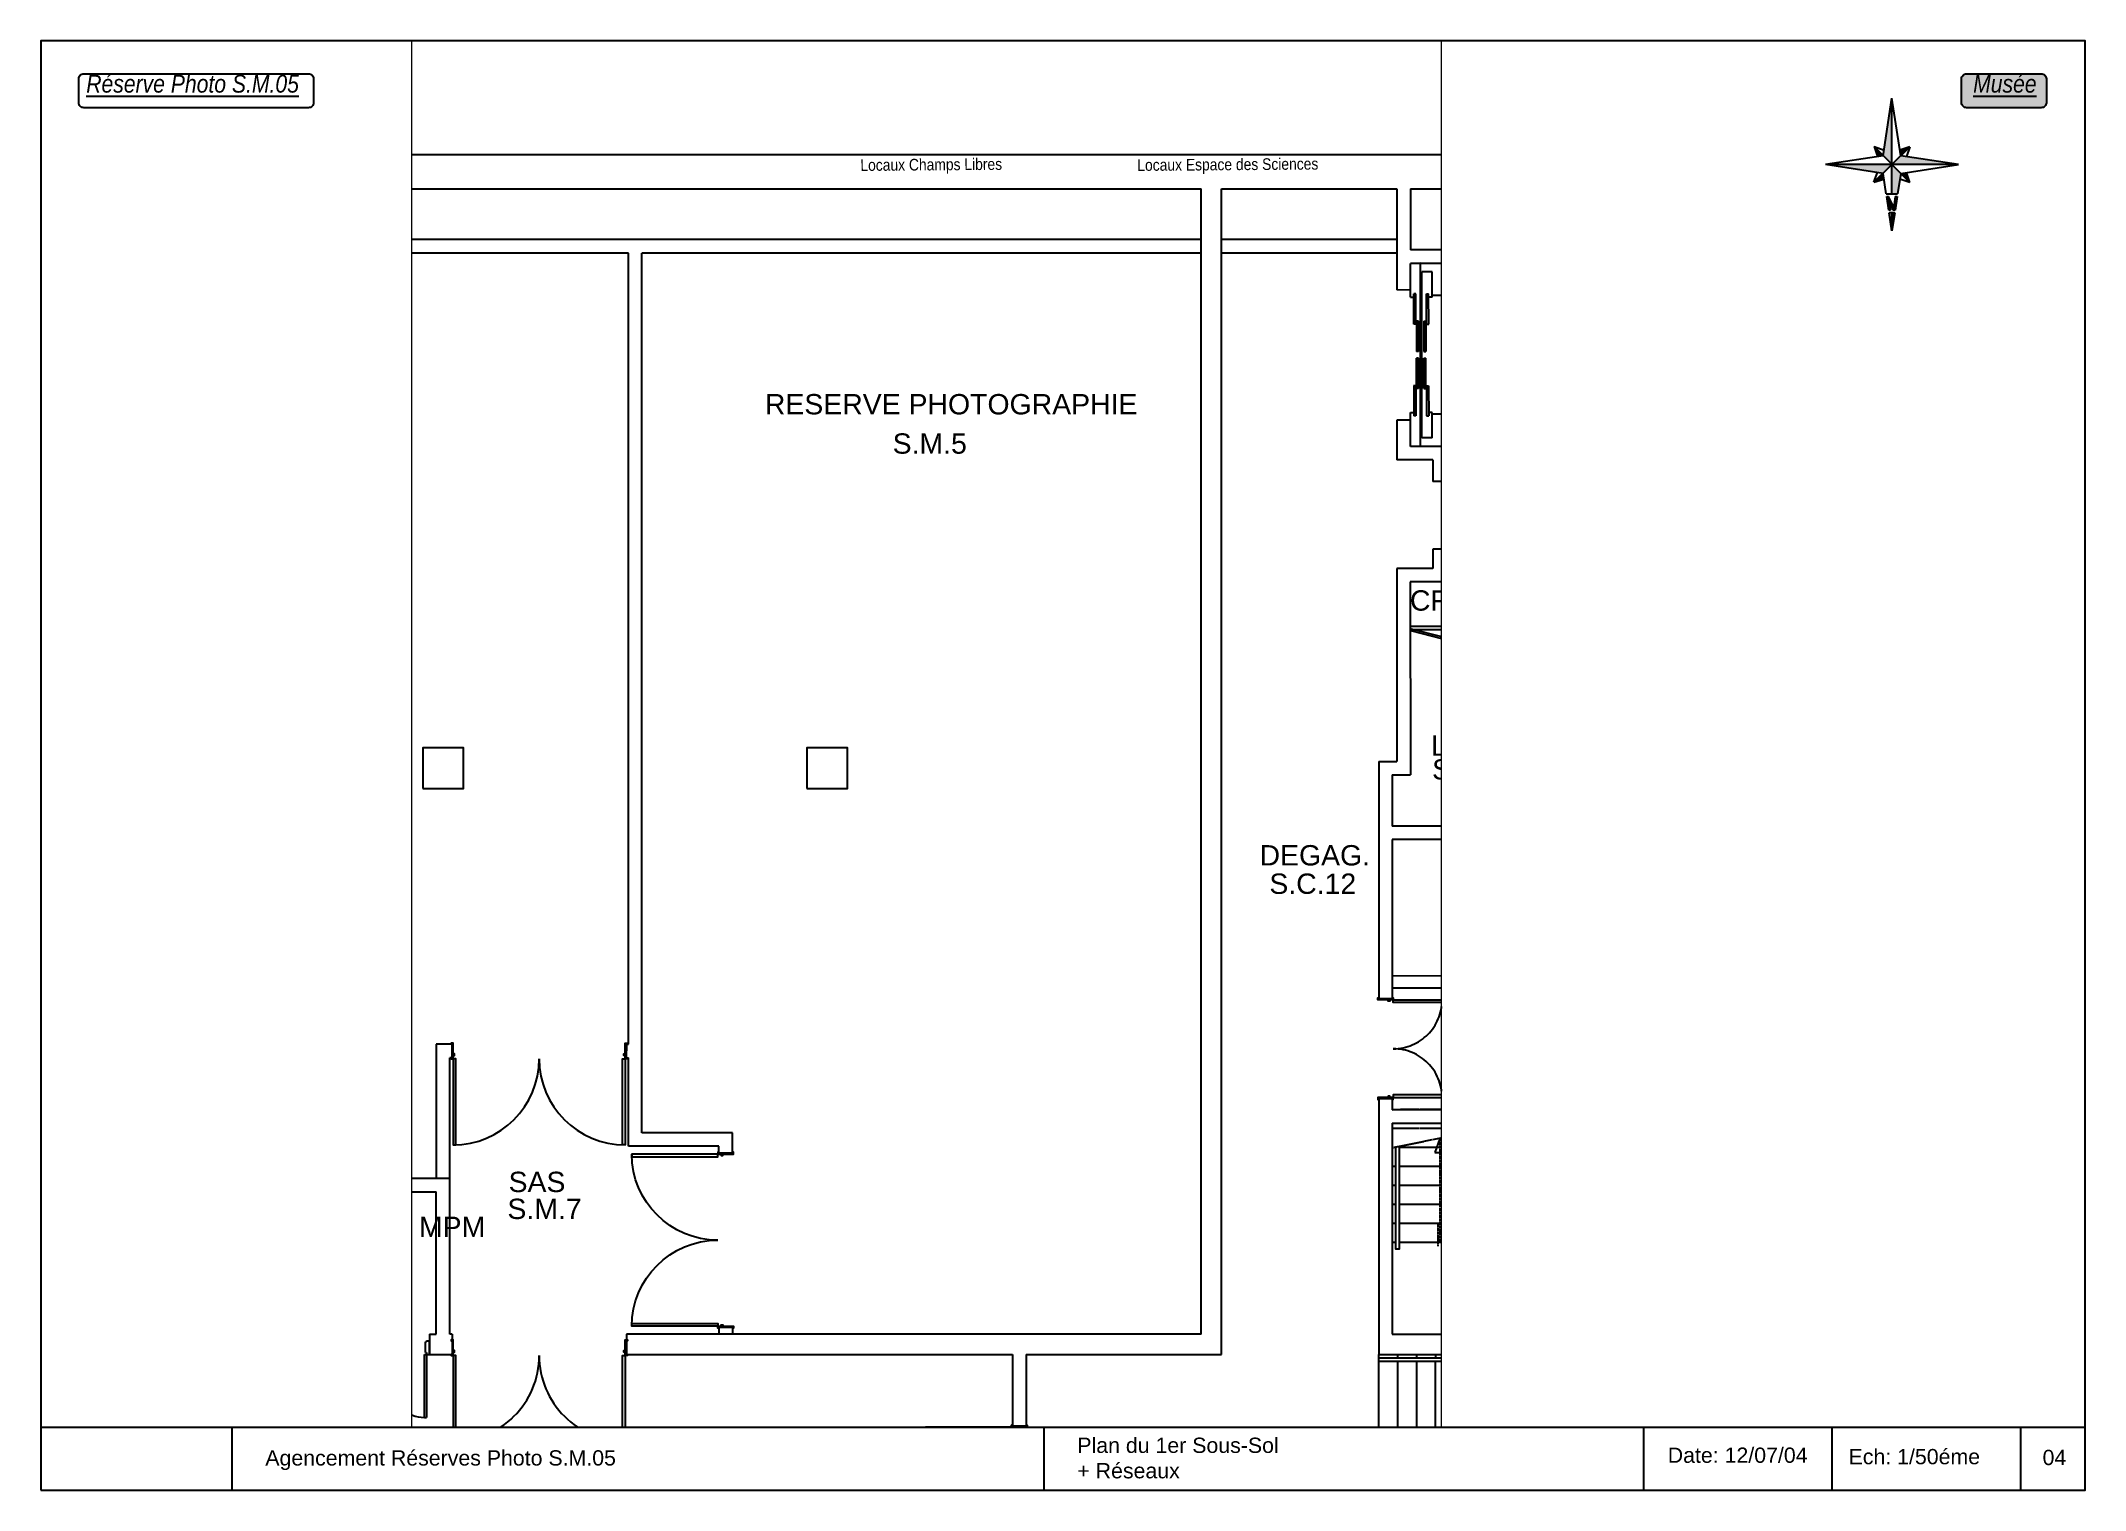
# Paper-space layout 'SM5-RES' of a CAD drawing. Header units: millimetres. Extents: x 11 to 413, y 16 to 301.
# The model-space entities are those that its viewports show. They can reach past a viewport. Long polylines and large blocks are cut down to what shows.
import ezdxf
from ezdxf.enums import TextEntityAlignment as Align

# ---------------------------------------------------------------- set-up
doc = ezdxf.new("R2010")
doc.units = ezdxf.units.MM
doc.header["$LTSCALE"] = 0.3
doc.header["$MEASUREMENT"] = 0
doc.linetypes.add('ACAD_ISO02W100', pattern=[15, 12, -3])
doc.linetypes.add('ACAD_ISO04W100', pattern=[30, 24, -3, 0, -3])
doc.layers.get('0').update_dxf_attribs({"linetype": 'CONTINUOUS'})
for name, color, linetype in [('-CART', 225, 'CONTINUOUS'), ('-LEGENDE', 3, 'CONTINUOUS'), ('01-TREMIE-ESCAL-ASC', 4, 'CONTINUOUS'), ('02-MURS-MACONNERIE', 241, 'CONTINUOUS'), ('02-MURS-PORTEUR', 1, 'CONTINUOUS'), ('02-MURS-POTEAU', 6, 'CONTINUOUS'), ('04-CLOISONS', 2, 'CONTINUOUS'), ('05-MEN-INT', 4, 'CONTINUOUS'), ('10-ANN-NOMPIECE', 3, 'CONTINUOUS'), ('10-ANN-NOMPIECE-CODE', 171, 'CONTINUOUS'), ('14-HACH-ZONE-CHAMPS-LIBRE', 123, 'CONTINUOUS')]:
    doc.layers.add(name, color=color, linetype=linetype)
doc.layers.add('-FEN', color=7, linetype='CONTINUOUS', plot=False)
doc.styles.add('ANN', font='romans.shx')
doc.styles.add('NDP', font='ARIAL.TTF', dxfattribs={"height": 0.2})
doc.styles.add('REPCOUP', font='ARIAL.TTF', dxfattribs={"width": 0.85, "height": 0.6})
doc.styles.add('TRAME', font='ARIAL.TTF')

# ---------------------------------------------------------------- blocks, each defined once
blk = doc.blocks.new('Nord-11')
at = {"linetype": 'Continuous'}
for points in [[(0, 34), (-1.4, 24.7), (0, 24.7)], [(1.6, 23.4), (0.7, 23.4), (1.3, 19.3), (-0.7, 23.3), (-1.6, 23.3), (-2.7, 16.4), (-1.7, 16.4), (-0.9, 21.8), (1.7, 16.4), (2.7, 16.4)], [(0, 15), (-2.9, 15), (-4.5, 4.5), (0, 0)], [(0, 0), (-34, 0), (-4.5, -4.5)], [(-4.5, 4.5), (-9.1, 9.2), (-7.4, 4.1)], [(34, 0), (4.6, 4.5), (0, 0)], [(4.5, -4.5), (0, 0), (0, -34)], [(9.2, 9.1), (4.1, 7.4), (4.5, 4.5), (4.6, 4.5)], [(-4, -7.4), (-4.5, -4.5), (-9.1, -9.1)], [(7.4, -4.1), (4.5, -4.5), (9.1, -9.2)]]:
    blk.add_hatch(color=256, dxfattribs=at).paths.add_polyline_path(points)
for p, q in [((-1.4, 24.7), (0, 34)), ((0, 34), (0, 24.7)), ((0, 34), (1.4, 24.7)), ((-2.7, 16.4), (-1.6, 23.3)), ((-1.7, 16.4), (-0.9, 21.8)), ((-1.6, 23.3), (-0.7, 23.3)), ((-1.4, 24.7), (1.4, 24.7)), ((-0.9, 21.8), (1.7, 16.4)), ((-0.7, 23.3), (1.3, 19.3)), ((0.7, 23.4), (1.3, 19.3)), ((0.7, 23.4), (1.6, 23.4)), ((1.6, 23.4), (2.7, 16.4)), ((-4.5, 4.5), (-2.9, 15)), ((2.9, 15), (-2.9, 15)), ((-1.7, 16.4), (-2.7, 16.4)), ((0, 15), (0, -34)), ((2.7, 16.4), (1.7, 16.4)), ((2.9, 15), (4.5, 4.5)), ((-4.5, 4.5), (-34, 0)), ((-34, 0), (34, 0)), ((-34, 0), (-4.5, -4.5)), ((-9.1, 9.2), (9.1, -9.2)), ((-9.1, 9.2), (-4, 7.4)), ((-9.1, 9.2), (-7.4, 4.1)), ((0, 0), (-9.1, -9.1)), ((0, 0), (9.2, 9.1)), ((9.2, 9.1), (4.1, 7.4)), ((4.5, 4.5), (34, 0)), ((4.5, -4.5), (34, 0)), ((9.2, 9.1), (7.4, 4)), ((-9.1, -9.1), (-7.4, -4.1)), ((-9.1, -9.1), (-4, -7.4)), ((-4.5, -4.5), (0, -34)), ((4.5, -4.5), (0, -34)), ((9.1, -9.2), (4, -7.4)), ((9.1, -9.2), (7.4, -4.1))]:
    blk.add_line(p, q, dxfattribs=at)
blk = doc.blocks.new('M20L70D')
for points in [[(-145.5, 1.5), (-145.5, 73.5), (-141.5, 73.5), (-141.5, 1.5)], [(-1.5, 1.5), (-1.5, 73.5), (-5.5, 73.5), (-5.5, 1.5)], [(-147, 0), (-148.5, 0), (-148.5, 1.5), (-145.5, 1.5), (-145.5, -3.5), (-143.5, -3.5), (-143.5, -6), (-145.5, -6), (-145.5, -21.5), (-148.5, -21.5), (-148.5, -20), (-147, -20)], [(0, 0), (1.5, 0), (1.5, 1.5), (-1.5, 1.5), (-1.5, -3.5), (-3.5, -3.5), (-3.5, -6), (-1.5, -6), (-1.5, -21.5), (1.5, -21.5), (1.5, -20), (0, -20)]]:
    blk.add_lwpolyline(points, close=True)
for centre, start, end in [((-145.5, 1.5), 360, 90), ((-1.5, 1.5), 90, 180)]:
    blk.add_arc(centre, 72, start, end)
blk = doc.blocks.new('MVP9')
for p, q in [((0.075, 0.93), (0.045, 0.93)), ((0.045, -0.03), (0.045, 0.93)), ((0.075, 0.93), (0.075, 0)), ((0.075, 0), (0, 0)), ((0, 0), (0, -0.2)), ((0.975, 0), (0.975, -0.03)), ((1.02, 0), (0.975, 0)), ((0.045, -0.2), (0, -0.2)), ((0.06, -0.03), (0.045, -0.03)), ((0.06, -0.185), (0.045, -0.185)), ((0.045, -0.185), (0.045, -0.2)), ((0.06, -0.03), (0.06, -0.185)), ((0.975, -0.03), (0.96, -0.03)), ((0.96, -0.03), (0.96, -0.185)), ((0.975, -0.185), (0.96, -0.185)), ((0.975, -0.185), (0.975, -0.2)), ((1.02, -0.2), (0.975, -0.2)), ((1.02, 0), (1.02, -0.2))]:
    blk.add_line(p, q)
for centre, radius, start, end in [((-0.015, -0.057), 0.992, 3.3237, 84.7979), ((0.175, 0), 0.83, 0, 0)]:
    blk.add_arc(centre, radius, start, end)
blk = doc.blocks.new('M20L125D')
for points in [[(-255.5, 1.5), (-255.5, 128.5), (-251.5, 128.5), (-251.5, 1.5)], [(-1.5, 1.5), (-1.5, 128.5), (-5.5, 128.5), (-5.5, 1.5)], [(-257, 0), (-258.5, 0), (-258.5, 1.5), (-255.5, 1.5), (-255.5, -3.5), (-253.5, -3.5), (-253.5, -6), (-255.5, -6), (-255.5, -21.5), (-258.5, -21.5), (-258.5, -20), (-257, -20)], [(0, 0), (1.5, 0), (1.5, 1.5), (-1.5, 1.5), (-1.5, -3.5), (-3.5, -3.5), (-3.5, -6), (-1.5, -6), (-1.5, -21.5), (1.5, -21.5), (1.5, -20), (0, -20)]]:
    blk.add_lwpolyline(points, close=True)
for centre, start, end in [((-255.5, 1.5), 0, 90), ((-1.5, 1.5), 90, 180)]:
    blk.add_arc(centre, 127, start, end)

msp = doc.modelspace()

# ---------------------------------------------------------------- linework, layer by layer
at = {"layer": '01-TREMIE-ESCAL-ASC', "color": 4}
for p, q in [((33292.925, 51664.832), (33295.984, 51665.335)), ((33292.953, 51664.786), (33295.992, 51665.286)), ((33292.961, 51664.736), (33296, 51665.237)), ((33295.431, 51665.244), (33295.439, 51665.195)), ((33295.707, 51665.29), (33295.715, 51665.24)), ((33295.724, 51665.191), (33296.17, 51662.478)), ((33295.984, 51665.335), (33296.463, 51662.424)), ((33294.895, 51665.055), (33295.342, 51662.341)), ((33295.171, 51665.1), (33295.618, 51662.387)), ((33295.447, 51665.146), (33295.894, 51662.432)), ((33296.447, 51662.523), (33293.408, 51662.023)), ((33296.455, 51662.474), (33293.416, 51661.973)), ((33295.35, 51662.292), (33295.358, 51662.243)), ((33295.626, 51662.337), (33295.634, 51662.288)), ((33295.902, 51662.383), (33295.91, 51662.333)), ((33296.179, 51662.428), (33296.187, 51662.379)), ((33295.251, 51660.553), (33296.435, 51660.748)), ((33296.484, 51660.756), (33296.534, 51660.764)), ((33295.054, 51660.52), (33295.356, 51658.685)), ((33295.152, 51660.536), (33295.425, 51658.879)), ((33295.296, 51660.276), (33296.481, 51660.471)), ((33296.53, 51660.48), (33296.579, 51660.488)), ((33295.342, 51660), (33296.526, 51660.195)), ((33296.575, 51660.203), (33296.625, 51660.211)), ((33295.243, 51659.984), (33295.293, 51659.992)), ((33295.387, 51659.724), (33296.572, 51659.919)), ((33296.621, 51659.927), (33296.67, 51659.935)), ((33295.289, 51659.708), (33295.338, 51659.716)), ((33295.433, 51659.448), (33296.617, 51659.643)), ((33296.666, 51659.651), (33296.716, 51659.659)), ((33295.334, 51659.431), (33295.384, 51659.439)), ((33295.38, 51659.155), (33295.429, 51659.163)), ((33295.478, 51659.171), (33296.662, 51659.366)), ((33295.232, 51659.131), (33295.281, 51659.139)), ((33295.277, 51658.854), (33295.327, 51658.863)), ((33294.089, 51658.375), (33295.372, 51658.586)), ((33295.364, 51658.636), (33295.372, 51658.586)), ((33295.372, 51658.586), (33295.471, 51658.602))]:
    msp.add_line(p, q, dxfattribs=at)
at = {"layer": '01-TREMIE-ESCAL-ASC', "linetype": 'ACAD_ISO04W100'}
for p, q in [((33296.227, 51663.855), (33293.174, 51663.352)), ((33295.861, 51660.355), (33295.81, 51660.664)), ((33296.092, 51659.138), (33295.842, 51660.658)), ((33295.916, 51660.392), (33295.864, 51660.708)), ((33295.598, 51656.803), (33295.926, 51654.809)), ((33295.852, 51655.075), (33295.904, 51654.759)), ((33295.907, 51655.112), (33295.958, 51654.803))]:
    msp.add_line(p, q, dxfattribs=at)
at = {"layer": '01-TREMIE-ESCAL-ASC'}
for p, q in [((33296.227, 51663.855), (33296.013, 51663.895)), ((33296.013, 51663.895), (33296.032, 51663.781)), ((33296.131, 51659.352), (33296.018, 51659.334)), ((33296.092, 51659.138), (33296.131, 51659.352)), ((33294.957, 51656.697), (33296.24, 51656.908)), ((33295.598, 51656.803), (33295.559, 51656.589)), ((33296.141, 51656.892), (33296.496, 51654.735)), ((33296.19, 51656.9), (33296.545, 51654.743)), ((33295.002, 51656.421), (33296.186, 51656.616)), ((33295.559, 51656.589), (33295.672, 51656.607)), ((33296.236, 51656.624), (33296.285, 51656.632)), ((33295.048, 51656.145), (33296.232, 51656.34)), ((33296.281, 51656.348), (33296.331, 51656.356)), ((33295.093, 51655.868), (33296.277, 51656.063)), ((33296.327, 51656.071), (33296.376, 51656.08)), ((33295.139, 51655.592), (33296.323, 51655.787)), ((33296.372, 51655.795), (33296.422, 51655.803)), ((33296.418, 51655.519), (33296.467, 51655.527)), ((33295.184, 51655.316), (33296.368, 51655.511)), ((33295.23, 51655.04), (33296.414, 51655.235)), ((33296.463, 51655.243), (33296.512, 51655.251)), ((33295.275, 51654.763), (33296.459, 51654.958)), ((33296.509, 51654.966), (33296.558, 51654.974)), ((33297.212, 51650.799), (33297.36, 51650.823)), ((33297.212, 51650.799), (33297.36, 51650.823)), ((33297.212, 51650.799), (33297.472, 51649.22)), ((33297.417, 51650.478), (33297.36, 51650.823)), ((33295.436, 51650.506), (33295.288, 51650.482)), ((33295.436, 51650.506), (33295.288, 51650.482)), ((33295.345, 51650.137), (33295.288, 51650.482)), ((33295.436, 51650.506), (33295.696, 51648.928)), ((33295.624, 51650.411), (33295.476, 51650.386)), ((33295.624, 51650.411), (33295.66, 51650.189)), ((33297.097, 51650.45), (33295.656, 51650.213)), ((33297.064, 51650.648), (33297.212, 51650.672)), ((33297.064, 51650.648), (33297.101, 51650.426)), ((33297.101, 51650.426), (33297.17, 51650.437)), ((33297.191, 51650.491), (33297.16, 51650.486)), ((33297.237, 51650.033), (33297.162, 51650.487)), ((33297.266, 51650.037), (33297.191, 51650.491)), ((33297.212, 51650.672), (33297.432, 51649.34)), ((33297.31, 51650.511), (33297.339, 51650.516)), ((33297.385, 51650.057), (33297.31, 51650.511)), ((33297.414, 51650.062), (33297.339, 51650.516)), ((33297.417, 51650.478), (33297.348, 51650.466)), ((33295.345, 51650.137), (33295.414, 51650.148)), ((33295.435, 51650.202), (33295.406, 51650.197)), ((33295.48, 51649.743), (33295.406, 51650.197)), ((33295.51, 51649.748), (33295.435, 51650.202)), ((33295.476, 51650.386), (33295.695, 51649.054)), ((33295.554, 51650.222), (33295.585, 51650.227)), ((33295.628, 51649.768), (33295.554, 51650.222)), ((33295.658, 51649.773), (33295.583, 51650.227)), ((33295.66, 51650.189), (33295.591, 51650.177)), ((33297.266, 51650.037), (33297.237, 51650.033)), ((33297.279, 51649.959), (33297.25, 51649.954)), ((33297.25, 51649.954), (33297.324, 51649.5)), ((33297.279, 51649.959), (33297.354, 51649.505)), ((33297.385, 51650.057), (33297.414, 51650.062)), ((33297.398, 51649.978), (33297.427, 51649.983)), ((33297.398, 51649.978), (33297.472, 51649.524)), ((33297.427, 51649.983), (33297.502, 51649.529)), ((33295.51, 51649.748), (33295.48, 51649.743)), ((33295.523, 51649.669), (33295.493, 51649.664)), ((33295.493, 51649.664), (33295.568, 51649.211)), ((33295.523, 51649.669), (33295.598, 51649.215)), ((33295.628, 51649.768), (33295.658, 51649.773)), ((33295.641, 51649.689), (33295.671, 51649.694)), ((33295.641, 51649.689), (33295.716, 51649.235)), ((33295.671, 51649.694), (33295.746, 51649.24)), ((33297.251, 51649.513), (33295.811, 51649.276)), ((33297.247, 51649.538), (33297.316, 51649.549)), ((33297.247, 51649.538), (33297.284, 51649.316)), ((33297.354, 51649.505), (33297.324, 51649.5)), ((33297.472, 51649.524), (33297.502, 51649.529)), ((33297.563, 51649.59), (33297.494, 51649.578)), ((33297.563, 51649.59), (33297.62, 51649.244)), ((33295.491, 51649.249), (33295.56, 51649.26)), ((33295.491, 51649.249), (33295.548, 51648.903)), ((33295.598, 51649.215), (33295.568, 51649.211)), ((33295.716, 51649.235), (33295.746, 51649.24)), ((33295.807, 51649.301), (33295.737, 51649.289)), ((33295.807, 51649.301), (33295.843, 51649.079)), ((33295.925, 51649.227), (33296.99, 51649.402)), ((33295.941, 51649.128), (33295.925, 51649.227)), ((33297.007, 51649.304), (33295.941, 51649.128)), ((33296.99, 51649.402), (33297.007, 51649.304)), ((33297.284, 51649.316), (33297.432, 51649.34)), ((33297.472, 51649.22), (33297.62, 51649.244)), ((33295.696, 51648.928), (33295.548, 51648.903)), ((33295.843, 51649.079), (33295.695, 51649.054)), ((33297.883, 51648.958), (33298.031, 51648.983)), ((33297.883, 51648.958), (33297.944, 51648.588)), ((33298.03, 51649.109), (33298.178, 51649.134)), ((33298.03, 51649.109), (33298.469, 51646.445)), ((33298.031, 51648.983), (33298.429, 51646.565)), ((33298.178, 51649.134), (33298.26, 51648.64)), ((33295.728, 51648.73), (33295.58, 51648.706)), ((33295.58, 51648.706), (33295.661, 51648.212)), ((33295.728, 51648.73), (33296.167, 51646.066)), ((33295.916, 51648.635), (33295.768, 51648.61)), ((33295.768, 51648.61), (33296.166, 51646.193)), ((33295.916, 51648.635), (33295.977, 51648.264)), ((33295.973, 51648.289), (33297.94, 51648.613)), ((33297.944, 51648.588), (33297.993, 51648.596)), ((33298.015, 51648.651), (33297.985, 51648.646)), ((33298.058, 51648.207), (33297.985, 51648.646)), ((33298.087, 51648.212), (33298.015, 51648.651)), ((33298.173, 51648.677), (33298.202, 51648.682)), ((33298.245, 51648.238), (33298.173, 51648.677)), ((33298.275, 51648.242), (33298.202, 51648.682)), ((33298.26, 51648.64), (33298.21, 51648.632)), ((33295.89, 51648.301), (33295.92, 51648.306)), ((33295.962, 51647.862), (33295.89, 51648.301)), ((33295.992, 51647.867), (33295.92, 51648.306)), ((33295.661, 51648.212), (33295.711, 51648.221)), ((33295.732, 51648.275), (33295.703, 51648.27)), ((33295.775, 51647.831), (33295.703, 51648.27)), ((33295.805, 51647.836), (33295.732, 51648.275)), ((33295.977, 51648.264), (33295.928, 51648.256)), ((33298.087, 51648.212), (33298.058, 51648.207)), ((33298.12, 51648.258), (33298.09, 51648.253)), ((33298.09, 51648.253), (33298.163, 51647.814)), ((33298.12, 51648.258), (33298.192, 51647.818)), ((33298.199, 51648.271), (33298.229, 51648.275)), ((33298.199, 51648.271), (33298.271, 51647.831)), ((33298.229, 51648.275), (33298.301, 51647.836)), ((33298.245, 51648.238), (33298.275, 51648.242)), ((33295.805, 51647.836), (33295.775, 51647.831)), ((33295.837, 51647.882), (33295.808, 51647.877)), ((33295.808, 51647.877), (33295.88, 51647.438)), ((33295.837, 51647.882), (33295.91, 51647.443)), ((33295.916, 51647.895), (33295.946, 51647.9)), ((33295.916, 51647.895), (33295.989, 51647.456)), ((33295.946, 51647.9), (33296.018, 51647.46)), ((33295.962, 51647.862), (33295.992, 51647.867)), ((33298.192, 51647.818), (33298.163, 51647.814)), ((33298.209, 51647.72), (33298.179, 51647.715)), ((33298.251, 51647.276), (33298.179, 51647.715)), ((33298.281, 51647.281), (33298.209, 51647.72)), ((33298.271, 51647.831), (33298.301, 51647.836)), ((33298.288, 51647.733), (33298.317, 51647.738)), ((33298.36, 51647.294), (33298.288, 51647.733)), ((33298.389, 51647.299), (33298.317, 51647.738)), ((33295.91, 51647.443), (33295.88, 51647.438)), ((33295.989, 51647.456), (33296.018, 51647.46)), ((33295.926, 51647.344), (33295.896, 51647.339)), ((33295.969, 51646.9), (33295.896, 51647.339)), ((33295.998, 51646.905), (33295.926, 51647.344)), ((33296.005, 51647.357), (33296.035, 51647.362)), ((33296.077, 51646.918), (33296.005, 51647.357)), ((33296.107, 51646.923), (33296.035, 51647.362)), ((33298.235, 51647.314), (33298.205, 51647.309)), ((33298.205, 51647.309), (33298.278, 51646.87)), ((33298.235, 51647.314), (33298.307, 51646.875)), ((33298.281, 51647.281), (33298.251, 51647.276)), ((33298.36, 51647.294), (33298.389, 51647.299)), ((33298.393, 51647.34), (33298.422, 51647.345)), ((33298.393, 51647.34), (33298.465, 51646.901)), ((33298.422, 51647.345), (33298.495, 51646.905)), ((33295.952, 51646.938), (33295.923, 51646.933)), ((33295.923, 51646.933), (33295.995, 51646.494)), ((33295.952, 51646.938), (33296.025, 51646.499)), ((33295.998, 51646.905), (33295.969, 51646.9)), ((33296.077, 51646.918), (33296.107, 51646.923)), ((33296.11, 51646.964), (33296.14, 51646.969)), ((33296.11, 51646.964), (33296.183, 51646.525)), ((33296.14, 51646.969), (33296.212, 51646.53)), ((33296.257, 51646.562), (33298.224, 51646.886)), ((33298.22, 51646.911), (33298.27, 51646.919)), ((33298.22, 51646.911), (33298.281, 51646.541)), ((33298.307, 51646.875), (33298.278, 51646.87)), ((33298.465, 51646.901), (33298.495, 51646.905)), ((33298.536, 51646.963), (33298.487, 51646.955)), ((33298.536, 51646.963), (33298.617, 51646.47)), ((33295.938, 51646.535), (33295.987, 51646.543)), ((33295.938, 51646.535), (33296.019, 51646.042)), ((33296.025, 51646.499), (33295.995, 51646.494)), ((33296.183, 51646.525), (33296.212, 51646.53)), ((33296.253, 51646.587), (33296.204, 51646.579)), ((33296.253, 51646.587), (33296.314, 51646.217)), ((33298.032, 51646.736), (33296.488, 51646.482)), ((33296.488, 51646.482), (33296.504, 51646.383)), ((33296.504, 51646.383), (33298.048, 51646.637)), ((33298.048, 51646.637), (33298.032, 51646.736)), ((33298.281, 51646.541), (33298.429, 51646.565)), ((33296.314, 51646.217), (33296.166, 51646.193)), ((33298.469, 51646.445), (33298.617, 51646.47)), ((33296.167, 51646.066), (33296.019, 51646.042))]:
    msp.add_line(p, q, dxfattribs=at)
at = {"layer": '01-TREMIE-ESCAL-ASC', "linetype": 'ACAD_ISO02W100'}
for p, q in [((33296.761, 51659.383), (33295.425, 51658.879)), ((33295.425, 51658.879), (33296.807, 51659.106)), ((33295.425, 51658.879), (33295.438, 51658.8)), ((33295.471, 51658.602), (33296.852, 51658.83))]:
    msp.add_line(p, q, dxfattribs=at)
at = {"layer": '01-TREMIE-ESCAL-ASC', "color": 4}
for points in [[(33295.521, 51658.915), (33295.235, 51660.651), (33294.939, 51660.603), (33295.265, 51658.619), (33295.463, 51658.652)], [(33296.666, 51659.347), (33296.419, 51660.846), (33296.468, 51660.854), (33296.713, 51659.365)], [(33295.473, 51658.897), (33295.194, 51660.594), (33294.996, 51660.561), (33295.306, 51658.677), (33295.455, 51658.701)]]:
    msp.add_lwpolyline(points, dxfattribs=at)
at = {"layer": '01-TREMIE-ESCAL-ASC'}
for points in [[(33295.312, 51654.54), (33294.941, 51656.796), (33294.266, 51656.685)], [(33295.263, 51654.532), (33294.899, 51656.738), (33294.274, 51656.636)]]:
    msp.add_lwpolyline(points, dxfattribs=at)
at = {"layer": '02-MURS-MACONNERIE'}
for p, q in [((33305.933, 51663.578), (33305.917, 51663.677)), ((33306.13, 51663.611), (33306.114, 51663.71)), ((33306.13, 51663.611), (33305.933, 51663.578)), ((33310.403, 51662.085), (33310.692, 51660.334)), ((33310.922, 51660.169), (33310.601, 51662.117)), ((33306.548, 51661.075), (33306.351, 51661.043)), ((33306.351, 51661.043), (33306.399, 51660.747)), ((33306.399, 51660.747), (33307.717, 51660.963)), ((33306.548, 51661.075), (33306.564, 51660.976)), ((33306.564, 51660.976), (33307.881, 51661.193)), ((33307.717, 51660.963), (33309.824, 51648.163)), ((33307.881, 51661.193), (33308.093, 51659.906)), ((33310.659, 51660.328), (33310.692, 51660.334)), ((33310.659, 51660.328), (33310.691, 51660.131)), ((33310.691, 51660.131), (33310.922, 51660.169)), ((33308.123, 51659.911), (33308.093, 51659.906)), ((33308.155, 51659.713), (33308.123, 51659.911)), ((33308.155, 51659.713), (33308.126, 51659.708)), ((33308.126, 51659.708), (33310.022, 51648.195)), ((33297.144, 51657.057), (33296.24, 51656.908)), ((33296.24, 51656.908), (33296.595, 51654.751)), ((33297.173, 51656.88), (33296.446, 51656.76)), ((33296.446, 51656.76), (33296.772, 51654.78)), ((33310.022, 51648.195), (33323.753, 51650.457)), ((33301.716, 51646.625), (33323.786, 51650.259)), ((33301.684, 51646.823), (33309.824, 51648.163)), ((33298.839, 51646.354), (33301.388, 51646.774)), ((33298.871, 51646.157), (33301.42, 51646.576)), ((33296.618, 51641.174), (33296.033, 51644.727)), ((33296.847, 51641.009), (33296.23, 51644.759))]:
    msp.add_line(p, q, dxfattribs=at)
at = {"layer": '02-MURS-PORTEUR'}
for p, q in [((33295.754, 51665.5), (33295.469, 51667.231)), ((33295.984, 51665.335), (33295.673, 51667.225)), ((33324.706, 51667.075), (33311.283, 51664.865)), ((33295.754, 51665.5), (33290.044, 51664.56)), ((33295.984, 51665.335), (33292.925, 51664.832)), ((33315.621, 51665.275), (33311.332, 51664.569)), ((33310.277, 51664.699), (33309.948, 51664.645)), ((33309.997, 51664.349), (33309.948, 51664.645)), ((33310.326, 51664.403), (33310.277, 51664.699)), ((33311.332, 51664.569), (33311.283, 51664.865)), ((33301.619, 51664.347), (33301.422, 51664.314)), ((33301.594, 51663.269), (33301.422, 51664.314)), ((33301.791, 51663.302), (33301.619, 51664.347)), ((33309.997, 51664.349), (33310.03, 51664.354)), ((33310.03, 51664.354), (33310.403, 51662.085)), ((33310.326, 51664.403), (33310.227, 51664.387)), ((33310.227, 51664.387), (33310.568, 51662.315)), ((33307.412, 51664.227), (33301.791, 51663.302)), ((33307.461, 51663.931), (33307.412, 51664.227)), ((33299.094, 51662.554), (33307.461, 51663.931)), ((33301.594, 51663.269), (33298.749, 51662.801)), ((33316.488, 51663.087), (33310.403, 51662.085)), ((33315.962, 51663.203), (33310.568, 51662.315)), ((33298.749, 51662.801), (33301.542, 51645.836)), ((33299.094, 51662.554), (33301.838, 51645.885)), ((33296.463, 51662.424), (33293.404, 51661.921)), ((33297.076, 51658.701), (33296.463, 51662.424)), ((33296.314, 51662.096), (33293.453, 51661.625)), ((33296.82, 51659.027), (33296.314, 51662.096)), ((33296.82, 51659.027), (33295.438, 51658.8)), ((33295.438, 51658.8), (33295.471, 51658.602)), ((33296.852, 51658.83), (33295.471, 51658.602)), ((33296.879, 51658.669), (33296.852, 51658.83)), ((33296.879, 51658.669), (33297.076, 51658.701)), ((33297.118, 51657.218), (33297.315, 51657.251)), ((33297.499, 51654.9), (33297.118, 51657.218)), ((33297.884, 51653.794), (33297.315, 51657.251)), ((33294.638, 51654.429), (33297.499, 51654.9)), ((33294.67, 51654.231), (33297.532, 51654.703)), ((33297.654, 51653.959), (33297.532, 51654.703)), ((33297.654, 51653.959), (33297.391, 51653.916)), ((33297.854, 51651.107), (33297.391, 51653.916)), ((33297.884, 51653.794), (33297.621, 51653.751)), ((33298.083, 51650.942), (33297.621, 51653.751)), ((33295.255, 51650.679), (33297.854, 51651.107)), ((33295.288, 51650.482), (33297.36, 51650.823)), ((33297.406, 51650.544), (33297.36, 51650.823)), ((33297.557, 51650.856), (33298.083, 51650.942)), ((33297.603, 51650.576), (33297.557, 51650.856)), ((33295.334, 51650.202), (33295.288, 51650.482)), ((33297.406, 51650.544), (33297.603, 51650.576)), ((33295.136, 51650.17), (33295.334, 51650.202)), ((33296.871, 51644.56), (33329.718, 51649.969)), ((33297.568, 51649.557), (33297.766, 51649.589)), ((33297.62, 51649.244), (33297.568, 51649.557)), ((33297.817, 51649.277), (33297.766, 51649.589)), ((33323.908, 51649.519), (33301.838, 51645.885)), ((33295.299, 51649.183), (33295.496, 51649.216)), ((33295.548, 51648.903), (33295.496, 51649.216)), ((33295.548, 51648.903), (33297.62, 51649.244)), ((33297.817, 51649.277), (33298.343, 51649.364)), ((33298.438, 51648.786), (33298.343, 51649.364)), ((33295.299, 51649.183), (33295.445, 51648.293)), ((33295.58, 51648.706), (33298.178, 51649.134)), ((33298.178, 51649.134), (33298.241, 51648.753)), ((33295.58, 51648.706), (33295.643, 51648.325)), ((33298.241, 51648.753), (33298.438, 51648.786)), ((33295.643, 51648.325), (33295.445, 51648.293)), ((33298.553, 51646.858), (33298.751, 51646.89)), ((33298.553, 51646.858), (33298.617, 51646.47)), ((33298.993, 51645.417), (33298.751, 51646.89)), ((33295.955, 51646.43), (33295.758, 51646.398)), ((33295.758, 51646.398), (33295.854, 51645.812)), ((33295.854, 51645.812), (33298.65, 51646.272)), ((33295.955, 51646.43), (33296.018, 51646.05)), ((33296.019, 51646.042), (33298.617, 51646.47)), ((33298.796, 51645.384), (33298.65, 51646.272)), ((33301.542, 51645.836), (33298.993, 51645.417)), ((33298.796, 51645.384), (33296.198, 51644.956)), ((33290.221, 51644.223), (33295.96, 51645.168)), ((33295.992, 51644.971), (33290.746, 51644.107)), ((33295.952, 51645.218), (33296.149, 51645.25)), ((33295.952, 51645.218), (33295.96, 51645.168)), ((33295.992, 51644.971), (33296.033, 51644.727)), ((33296.198, 51644.956), (33296.149, 51645.25)), ((33296.526, 51644.808), (33296.033, 51644.727)), ((33296.526, 51644.808), (33297.168, 51640.91)), ((33296.871, 51644.56), (33297.513, 51640.663))]:
    msp.add_line(p, q, dxfattribs=at)
at = {"layer": '02-MURS-PORTEUR', "color": 8, "linetype": 'ACAD_ISO02W100'}
for p, q in [((33313.746, 51664.966), (33314.087, 51662.894)), ((33311.773, 51664.641), (33312.114, 51662.569)), ((33311.97, 51664.674), (33312.311, 51662.602))]:
    msp.add_line(p, q, dxfattribs=at)
at = {"layer": '02-MURS-PORTEUR', "color": 4}
msp.add_line((33296.149, 51645.25), (33296.051, 51645.844), dxfattribs=at)
at = {"layer": '02-MURS-POTEAU'}
for points in [[(33311.732, 51656.48), (33311.14, 51656.382), (33311.237, 51655.79), (33311.829, 51655.888)], [(33306.14, 51655.559), (33305.548, 51655.462), (33305.646, 51654.87), (33306.238, 51654.967)]]:
    msp.add_lwpolyline(points, close=True, dxfattribs=at)
at = {"layer": '04-CLOISONS'}
for p, q in [((33296.852, 51651.652), (33296.95, 51651.668)), ((33296.966, 51650.961), (33296.852, 51651.652)), ((33297.064, 51650.977), (33296.95, 51651.668)), ((33289.993, 51645.301), (33295.781, 51646.254)), ((33290.107, 51645.218), (33295.797, 51646.155)), ((33296.503, 51641.257), (33295.894, 51644.955))]:
    msp.add_line(p, q, dxfattribs=at)
for points in [[(33295.606, 51665.476), (33295.341, 51667.085), (33294.516, 51667.112), (33293.298, 51667.151), (33292.148, 51667.519), (33291.028, 51667.876), (33289.983, 51668.405), (33288.9, 51668.954), (33288.797, 51669.057)], [(33295.507, 51665.46), (33295.255, 51666.988), (33294.513, 51667.012), (33293.281, 51667.052), (33292.117, 51667.423), (33290.99, 51667.783), (33289.938, 51668.316), (33288.84, 51668.872), (33288.825, 51668.888)]]:
    msp.add_lwpolyline(points, dxfattribs=at)
at = {"layer": '05-MEN-INT'}
for p, q in [((33295.141, 51651.37), (33295.926, 51651.71)), ((33295.141, 51651.37), (33296.852, 51651.652)), ((33296.86, 51651.602), (33295.15, 51651.321)), ((33295.156, 51651.344), (33295.941, 51651.684)), ((33296.846, 51651.622), (33295.994, 51651.693)), ((33296.852, 51651.652), (33296, 51651.723)), ((33297.731, 51651.785), (33296.948, 51651.85)), ((33297.74, 51651.798), (33296.95, 51651.668)), ((33297.737, 51651.814), (33296.953, 51651.88)), ((33297.748, 51651.748), (33296.959, 51651.619)), ((33295.952, 51645.218), (33295.854, 51645.812)), ((33296.001, 51645.226), (33295.903, 51645.82))]:
    msp.add_line(p, q, dxfattribs=at)
for centre, start, end in [((33295.405, 51651.413), 9.3505, 29.6782), ((33296.589, 51651.608), 169.023, 189.3506), ((33297.542, 51651.765), 169.023, 189.3506)]:
    msp.add_arc(centre, 0.6, start, end, dxfattribs=at)
at = {"layer": '10-ANN-NOMPIECE'}
msp.add_lwpolyline([(33295.859, 51657.585), (33294.594, 51657.376), (33294.661, 51656.965), (33295.927, 51657.174)], close=True, dxfattribs=at)

# ---------------------------------------------------------------- block references
at = {"layer": '05-MEN-INT', "extrusion": (0, 0, -1), "xscale": 0.009999999998770808, "yscale": 0.009999999998770808, "zscale": -0.009999999999999995, "rotation": 80.64942633056747}
for p in [(-33301.202, 51666.882), (-33306.13, 51663.611)]:
    msp.add_blockref('M20L125D', p, dxfattribs=at)
at = {"layer": '05-MEN-INT', "xscale": 0.009999999998770808, "yscale": 0.009999999998770808, "zscale": 0.009999999999999995}
for name, p, rotation in [('M20L125D', (33301.004, 51666.85), 99.35057366943255), ('M20L125D', (33309.948, 51664.645), 9.350573669432533), ('M20L125D', (33310.659, 51660.328), 9.350573669432533), ('M20L70D', (33296.879, 51658.669), 99.35057366943255)]:
    msp.add_blockref(name, p, dxfattribs=dict(at, rotation=rotation))
at = {"layer": '05-MEN-INT', "rotation": 9.35057367081686}
msp.add_blockref('MVP9', (33310.277, 51664.699), dxfattribs=at)
at = {"layer": '05-MEN-INT', "xscale": -1, "rotation": 279.3505736695151}
msp.add_blockref('MVP9', (33295.033, 51652.031), dxfattribs=at)

# ---------------------------------------------------------------- texts
at = {"layer": '01-TREMIE-ESCAL-ASC', "color": 3, "style": 'ANN'}
for s, p in [('MPJ', (33296.692, 51650.345)), ('MPK', (33297.301, 51648.366))]:
    msp.add_text(s, height=0.2, rotation=189.3506, dxfattribs=at).set_placement(p)
at = {"layer": '10-ANN-NOMPIECE', "style": 'NDP'}
for s, p in [('MACH. MPL MPM', (33313.124, 51663.413)), ('SAS', (33309.515, 51662.147)), ('RESERVE ARTS GRAPHIQUES', (33318.441, 51661.25)), ('ESC 2', (33295.832, 51657.509)), ('DEGAG.', (33299.369, 51655.594)), ('LOCAL ELEC.', (33297.138, 51653.588)), ('RESERVE PHOTOGRAPHIE', (33307.649, 51650.215)), ('A.E.', (33297.805, 51645.782))]:
    msp.add_text(s, height=0.3, rotation=189.3506, dxfattribs=at).set_placement(p)
for s, p in [('CFA', (33297.377, 51651.457)), ('CFO', (33296.071, 51651.242))]:
    msp.add_text(s, height=0.3, rotation=189.3506, dxfattribs=at).set_placement(p, align=Align.CENTER)
at = {"layer": '10-ANN-NOMPIECE-CODE', "style": 'NDP'}
for s, p in [('S.T.28', (33312.373, 51663.692)), ('S.M.7', (33309.467, 51662.542)), ('S.C.12', (33299.158, 51655.984)), ('S.T.25', (33297.064, 51653.931)), ('S.M.5', (33305.695, 51650.481))]:
    msp.add_text(s, height=0.3, rotation=189.3506, dxfattribs=at).set_placement(p)

psp = doc.layouts.new('SM5-RES')

# ---------------------------------------------------------------- hatches: boundary and pattern name
at = {"layer": '-LEGENDE'}
h = psp.add_hatch(color=253, dxfattribs=at)
edge = h.paths.add_edge_path()
edge.add_line((389.84, 294.39), (404.52, 294.39))
edge.add_arc((404.52, 293.39), 1, 0, 90, ccw=False)
edge.add_line((405.52, 293.39), (405.52, 288.7))
edge.add_arc((404.52, 288.7), 1, -90, 0, ccw=False)
edge.add_line((404.52, 287.7), (389.84, 287.7))
edge.add_arc((389.84, 288.7), 1, 180, 270, ccw=False)
edge.add_line((388.84, 288.7), (388.84, 293.39))
edge.add_arc((389.84, 293.39), 1, 90, 180, ccw=False)

# ---------------------------------------------------------------- linework, layer by layer
at = {"layer": '-CART'}
for p, q in [((11.14, 28.21), (413.14, 28.21)), ((48.68, 28.21), (48.68, 15.85)), ((208.39, 28.21), (208.39, 15.85)), ((326.35, 15.85), (326.35, 28.21)), ((363.41, 15.85), (363.41, 28.21)), ((400.48, 15.85), (400.48, 28.21))]:
    psp.add_line(p, q, dxfattribs=at)
psp.add_lwpolyline([(11.14, 15.85), (413.14, 15.85), (413.14, 300.85), (11.14, 300.85)], close=True, dxfattribs=at)
at = {"layer": '-LEGENDE'}
for points in [[(19.6, 294.39), (63.78, 294.39, -0.414214), (64.78, 293.39), (64.78, 288.7, -0.414214), (63.78, 287.7), (19.6, 287.7, -0.414214), (18.6, 288.7), (18.6, 293.39, -0.414214)], [(389.84, 294.39), (404.52, 294.39, -0.414214), (405.52, 293.39), (405.52, 288.7, -0.414214), (404.52, 287.7), (389.84, 287.7, -0.414214), (388.84, 288.7), (388.84, 293.39, -0.414214)]]:
    psp.add_lwpolyline(points, format="xyb", close=True, dxfattribs=at)

# ---------------------------------------------------------------- block references
at = {"layer": '-LEGENDE', "xscale": 0.384, "yscale": 0.384, "zscale": 0.384, "rotation": 180}
psp.add_blockref('Nord-11', (375.16, 276.53), dxfattribs=at)

# ---------------------------------------------------------------- texts
at = {"layer": '-LEGENDE', "char_height": 4.5, "width": 210.4361, "attachment_point": 1, "style": 'REPCOUP'}
for s, insert in [('{\\fArial|b0|i1|c0|p34;\\H0.7778x;\\LRéserve Photo S.M.05}', (20.07, 294.18)), ('{\\fArial|b0|i1|c0|p34;\\H0.7778x;\\LMusée}', (391.13, 294.18))]:
    psp.add_mtext(s, dxfattribs=dict(at, insert=insert))
at = {"layer": '-LEGENDE', "color": 3, "width": 210.4361, "attachment_point": 1, "style": 'TRAME'}
for s, insert, char_height in [('Plan du 1er Sous-Sol\\P+ Réseaux', (214.96, 26.17), 3), ('{\\H0.8571x;Date: 12/07/04}', (331.07, 24.22), 3.5), ('Ech: 1/50éme', (366.63, 23.94), 3), ('Agencement Réserves Photo S.M.05', (55.28, 23.69), 3), ('04', (404.78, 23.78), 3)]:
    psp.add_mtext(s, dxfattribs=dict(at, insert=insert, char_height=char_height))
at = {"layer": '14-HACH-ZONE-CHAMPS-LIBRE', "color": 3, "char_height": 2.295, "width": 284.0887, "attachment_point": 1, "rotation": 0.4396, "style": 'REPCOUP'}
for s, insert in [('Locaux Champs Libres', (172.29, 277.57)), ('Locaux Espace des Sciences', (226.75, 277.57))]:
    psp.add_mtext(s, dxfattribs=dict(at, insert=insert))

# ---------------------------------------------------------------- viewports
at = {"layer": '-FEN', "view_twist_angle": 170.64942633}
vp = psp.add_viewport(center=(185.3, 164.53), size=(202.61, 272.641), view_center_point=(-41254.556, -45556.983), view_height=20.4481, dxfattribs=at)
vp.frozen_layers = ['14-HACH-ZONE-CHAMPS-LIBRE']

doc.saveas('drawing.dxf')
